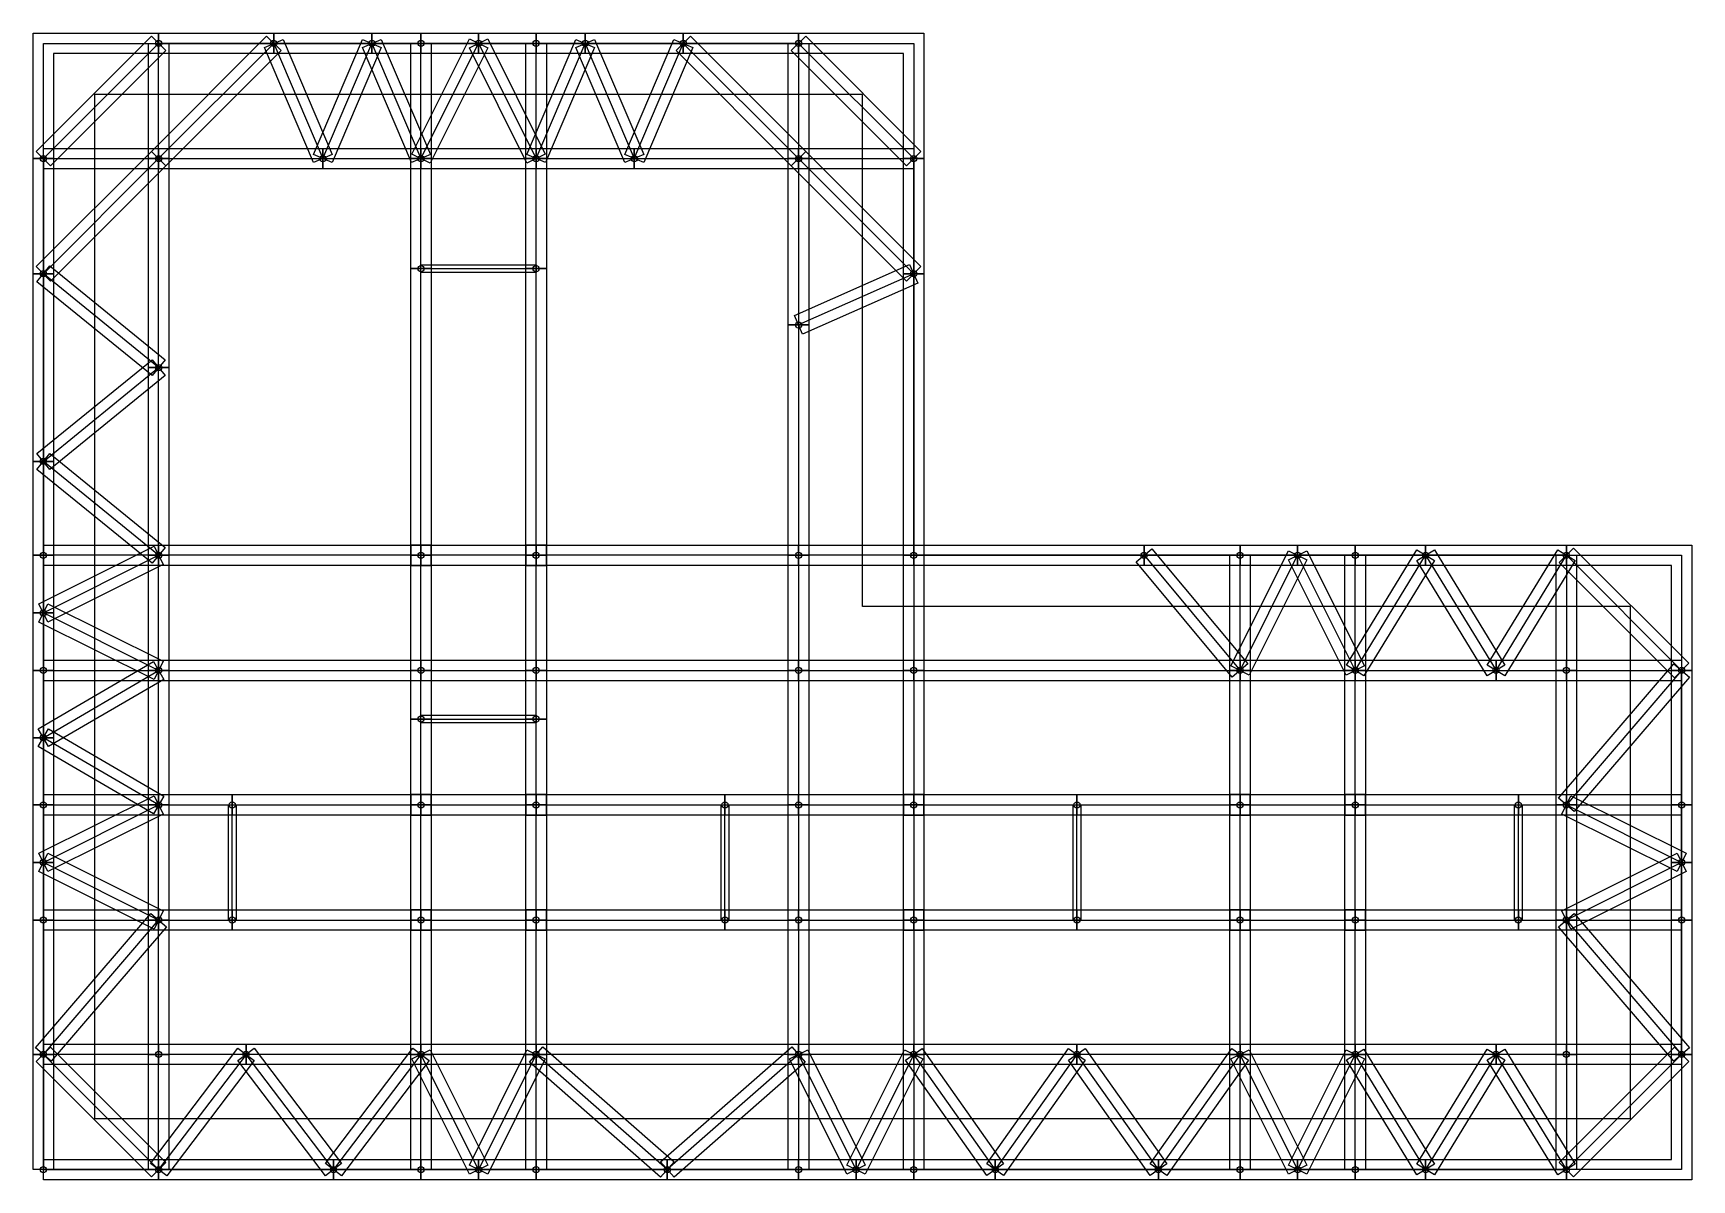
# Model space of a CAD drawing. Header units: metres. Extents: x -2.4 to 62.4, y -2.4 to 42.4.
import ezdxf

# ---------------------------------------------------------------- set-up
doc = ezdxf.new("R2010")
doc.units = ezdxf.units.M
for name, color, linetype in [('DEBUG_NODE', 1, 'Continuous'), ('PILLAR', 7, 'Continuous'), ('STRUT', 4, 'Continuous'), ('STRUT_OUTLINE', 9, 'Continuous'), ('TIE', 8, 'Continuous'), ('TRUSS_CHORD', 3, 'Continuous'), ('TRUSS_WEB', 30, 'Continuous'), ('WALING', 6, 'Continuous'), ('WALING_OUTLINE', 213, 'Continuous'), ('WALL_REF', 1, 'Continuous')]:
    doc.layers.add(name, color=color, linetype=linetype)

msp = doc.modelspace()

# ---------------------------------------------------------------- linework, layer by layer
at = {"layer": 'DEBUG_NODE'}
for centre in [(2.5, 42), (7, 42), (10.833, 42), (12.75, 42), (15, 42), (17.25, 42), (19.167, 42), (23, 42), (27.5, 42), (-2, 37.5), (2.5, 37.5), (8.917, 37.5), (12.75, 37.5), (17.25, 37.5), (21.083, 37.5), (27.5, 37.5), (32, 37.5), (-2, 33), (12.75, 33.2), (17.25, 33.2), (32, 33), (27.5, 31), (2.5, 29.333), (-2, 25.667), (-2, 22), (2.5, 22), (12.75, 22), (17.25, 22), (27.5, 22), (32, 22), (41, 22), (44.75, 22), (47, 22), (49.25, 22), (52, 22), (57.5, 22), (-2, 19.75), (-2, 17.5), (2.5, 17.5), (12.75, 17.5), (17.25, 17.5), (27.5, 17.5), (32, 17.5), (44.75, 17.5), (49.25, 17.5), (54.75, 17.5), (57.5, 17.5), (62, 17.5), (12.75, 15.6), (17.25, 15.6), (-2, 14.875), (-2, 12.25), (2.5, 12.25), (5.375, 12.25), (12.75, 12.25), (17.25, 12.25), (24.625, 12.25), (27.5, 12.25), (32, 12.25), (38.375, 12.25), (44.75, 12.25), (49.25, 12.25), (55.625, 12.25), (57.5, 12.25), (62, 12.25), (-2, 10), (62, 10), (-2, 7.75), (2.5, 7.75), (5.375, 7.75), (12.75, 7.75), (17.25, 7.75), (24.625, 7.75), (27.5, 7.75), (32, 7.75), (38.375, 7.75), (44.75, 7.75), (49.25, 7.75), (55.625, 7.75), (57.5, 7.75), (62, 7.75), (-2, 2.5), (2.5, 2.5), (5.917, 2.5), (12.75, 2.5), (17.25, 2.5), (27.5, 2.5), (32, 2.5), (38.375, 2.5), (44.75, 2.5), (49.25, 2.5), (54.75, 2.5), (57.5, 2.5), (62, 2.5), (-2, -2), (2.5, -2), (9.333, -2), (12.75, -2), (15, -2), (17.25, -2), (22.375, -2), (27.5, -2), (29.75, -2), (32, -2), (35.188, -2), (41.562, -2), (44.75, -2), (47, -2), (49.25, -2), (52, -2), (57.5, -2)]:
    msp.add_circle(centre, 0.12, dxfattribs=at)
at = {"layer": 'PILLAR'}
for points in [[(12.35, 21.6), (13.15, 21.6), (13.15, 22.4), (12.35, 22.4)], [(16.85, 21.6), (17.65, 21.6), (17.65, 22.4), (16.85, 22.4)], [(12.35, 11.85), (13.15, 11.85), (13.15, 12.65), (12.35, 12.65)], [(16.85, 11.85), (17.65, 11.85), (17.65, 12.65), (16.85, 12.65)], [(31.6, 11.85), (32.4, 11.85), (32.4, 12.65), (31.6, 12.65)], [(44.35, 11.85), (45.15, 11.85), (45.15, 12.65), (44.35, 12.65)], [(48.85, 11.85), (49.65, 11.85), (49.65, 12.65), (48.85, 12.65)], [(12.35, 7.35), (13.15, 7.35), (13.15, 8.15), (12.35, 8.15)], [(16.85, 7.35), (17.65, 7.35), (17.65, 8.15), (16.85, 8.15)], [(31.6, 7.35), (32.4, 7.35), (32.4, 8.15), (31.6, 8.15)], [(44.35, 7.35), (45.15, 7.35), (45.15, 8.15), (44.35, 8.15)], [(48.85, 7.35), (49.65, 7.35), (49.65, 8.15), (48.85, 8.15)]]:
    msp.add_lwpolyline(points, close=True, dxfattribs=at)
at = {"layer": 'STRUT'}
for points in [[(12.75, 37.5), (12.75, 42)], [(17.25, 37.5), (17.25, 42)], [(12.75, 33.2), (12.75, 37.5)], [(17.25, 33.2), (17.25, 37.5)], [(12.75, 22), (12.75, 33.2)], [(17.25, 22), (17.25, 33.2)], [(2.5, 22), (-2, 22)], [(12.75, 22), (2.5, 22)], [(17.25, 22), (12.75, 22)], [(12.75, 17.5), (12.75, 22)], [(27.5, 22), (17.25, 22)], [(17.25, 17.5), (17.25, 22)], [(32, 22), (27.5, 22)], [(32, 22), (32, 17.5)], [(44.75, 17.5), (44.75, 22)], [(49.25, 17.5), (49.25, 22)], [(12.75, 15.6), (12.75, 17.5)], [(17.25, 15.6), (17.25, 17.5)], [(32, 17.5), (32, 12.25)], [(44.75, 12.25), (44.75, 17.5)], [(49.25, 12.25), (49.25, 17.5)], [(12.75, 12.25), (12.75, 15.6)], [(17.25, 12.25), (17.25, 15.6)], [(-2, 12.25), (2.5, 12.25)], [(2.5, 12.25), (5.375, 12.25)], [(5.375, 12.25), (12.75, 12.25)], [(12.75, 7.75), (12.75, 12.25)], [(12.75, 12.25), (17.25, 12.25)], [(17.25, 7.75), (17.25, 12.25)], [(17.25, 12.25), (24.625, 12.25)], [(24.625, 12.25), (27.5, 12.25)], [(27.5, 12.25), (32, 12.25)], [(32, 12.25), (32, 7.75)], [(32, 12.25), (38.375, 12.25)], [(38.375, 12.25), (44.75, 12.25)], [(44.75, 7.75), (44.75, 12.25)], [(44.75, 12.25), (49.25, 12.25)], [(49.25, 7.75), (49.25, 12.25)], [(49.25, 12.25), (55.625, 12.25)], [(55.625, 12.25), (57.5, 12.25)], [(57.5, 12.25), (62, 12.25)], [(-2, 7.75), (2.5, 7.75)], [(2.5, 7.75), (5.375, 7.75)], [(5.375, 7.75), (12.75, 7.75)], [(12.75, 2.5), (12.75, 7.75)], [(12.75, 7.75), (17.25, 7.75)], [(17.25, 2.5), (17.25, 7.75)], [(17.25, 7.75), (24.625, 7.75)], [(24.625, 7.75), (27.5, 7.75)], [(27.5, 7.75), (32, 7.75)], [(32, 7.75), (32, 2.5)], [(32, 7.75), (38.375, 7.75)], [(38.375, 7.75), (44.75, 7.75)], [(44.75, 2.5), (44.75, 7.75)], [(44.75, 7.75), (49.25, 7.75)], [(49.25, 2.5), (49.25, 7.75)], [(49.25, 7.75), (55.625, 7.75)], [(55.625, 7.75), (57.5, 7.75)], [(57.5, 7.75), (62, 7.75)], [(12.75, -2), (12.75, 2.5)], [(17.25, -2), (17.25, 2.5)], [(32, 2.5), (32, -2)], [(44.75, -2), (44.75, 2.5)], [(49.25, -2), (49.25, 2.5)]]:
    msp.add_lwpolyline(points, dxfattribs=at)
at = {"layer": 'STRUT_OUTLINE'}
for points in [[(2.217, 42.283), (2.783, 41.717), (-1.717, 37.217), (-2.283, 37.783), (2.217, 42.283)], [(6.717, 42.283), (7.283, 41.717), (2.783, 37.217), (2.217, 37.783), (6.717, 42.283)], [(9.285, 37.657), (8.549, 37.343), (6.632, 41.843), (7.368, 42.157), (9.285, 37.657)], [(10.465, 42.157), (11.201, 41.843), (9.285, 37.343), (8.549, 37.657), (10.465, 42.157)], [(13.118, 37.657), (12.382, 37.343), (10.465, 41.843), (11.201, 42.157), (13.118, 37.657)], [(14.642, 42.179), (15.358, 41.821), (13.108, 37.321), (12.392, 37.679), (14.642, 42.179)], [(17.608, 37.679), (16.892, 37.321), (14.642, 41.821), (15.358, 42.179), (17.608, 37.679)], [(18.799, 42.157), (19.535, 41.843), (17.618, 37.343), (16.882, 37.657), (18.799, 42.157)], [(21.451, 37.657), (20.715, 37.343), (18.799, 41.843), (19.535, 42.157), (21.451, 37.657)], [(22.632, 42.157), (23.368, 41.843), (21.451, 37.343), (20.715, 37.657), (22.632, 42.157)], [(27.783, 37.783), (27.217, 37.217), (22.717, 41.717), (23.283, 42.283), (27.783, 37.783)], [(32.283, 37.783), (31.717, 37.217), (27.217, 41.717), (27.783, 42.283), (32.283, 37.783)], [(12.35, 42), (13.15, 42), (13.15, 37.5), (12.35, 37.5), (12.35, 42)], [(16.85, 42), (17.65, 42), (17.65, 37.5), (16.85, 37.5), (16.85, 42)], [(2.217, 37.783), (2.783, 37.217), (-1.717, 32.717), (-2.283, 33.283), (2.217, 37.783)], [(32.283, 33.283), (31.717, 32.717), (27.217, 37.217), (27.783, 37.783), (32.283, 33.283)], [(12.35, 37.5), (13.15, 37.5), (13.15, 33.2), (12.35, 33.2), (12.35, 37.5)], [(16.85, 37.5), (17.65, 37.5), (17.65, 33.2), (16.85, 33.2), (16.85, 37.5)], [(-2.253, 32.69), (-1.747, 33.31), (2.753, 29.643), (2.247, 29.023), (-2.253, 32.69)], [(12.35, 33.2), (13.15, 33.2), (13.15, 22), (12.35, 22), (12.35, 33.2)], [(17.25, 33.35), (17.25, 33.05), (12.75, 33.05), (12.75, 33.35), (17.25, 33.35)], [(16.85, 33.2), (17.65, 33.2), (17.65, 22), (16.85, 22), (16.85, 33.2)], [(27.662, 30.634), (27.338, 31.366), (31.838, 33.366), (32.162, 32.634), (27.662, 30.634)], [(2.247, 29.643), (2.753, 29.023), (-1.747, 25.357), (-2.253, 25.977), (2.247, 29.643)], [(-2.253, 25.357), (-1.747, 25.977), (2.753, 22.31), (2.247, 21.69), (-2.253, 25.357)], [(2.321, 22.358), (2.679, 21.642), (-1.821, 19.392), (-2.179, 20.108), (2.321, 22.358)], [(-2, 21.6), (-2, 22.4), (2.5, 22.4), (2.5, 21.6), (-2, 21.6)], [(2.5, 21.6), (2.5, 22.4), (12.75, 22.4), (12.75, 21.6), (2.5, 21.6)], [(12.75, 21.6), (12.75, 22.4), (17.25, 22.4), (17.25, 21.6), (12.75, 21.6)], [(17.25, 21.6), (17.25, 22.4), (27.5, 22.4), (27.5, 21.6), (17.25, 21.6)], [(27.5, 21.6), (27.5, 22.4), (32, 22.4), (32, 21.6), (27.5, 21.6)], [(45.057, 17.756), (44.443, 17.244), (40.693, 21.744), (41.307, 22.256), (45.057, 17.756)], [(46.642, 22.179), (47.358, 21.821), (45.108, 17.321), (44.392, 17.679), (46.642, 22.179)], [(49.608, 17.679), (48.892, 17.321), (46.642, 21.821), (47.358, 22.179), (49.608, 17.679)], [(51.659, 22.209), (52.341, 21.791), (49.591, 17.291), (48.909, 17.709), (51.659, 22.209)], [(55.091, 17.709), (54.409, 17.291), (51.659, 21.791), (52.341, 22.209), (55.091, 17.709)], [(57.159, 22.209), (57.841, 21.791), (55.091, 17.291), (54.409, 17.709), (57.159, 22.209)], [(62.283, 17.783), (61.717, 17.217), (57.217, 21.717), (57.783, 22.283), (62.283, 17.783)], [(12.35, 22), (13.15, 22), (13.15, 17.5), (12.35, 17.5), (12.35, 22)], [(16.85, 22), (17.65, 22), (17.65, 17.5), (16.85, 17.5), (16.85, 22)], [(32.4, 17.5), (31.6, 17.5), (31.6, 22), (32.4, 22), (32.4, 17.5)], [(44.35, 22), (45.15, 22), (45.15, 17.5), (44.35, 17.5), (44.35, 22)], [(48.85, 22), (49.65, 22), (49.65, 17.5), (48.85, 17.5), (48.85, 22)], [(-2.179, 19.392), (-1.821, 20.108), (2.679, 17.858), (2.321, 17.142), (-2.179, 19.392)], [(2.298, 17.846), (2.702, 17.154), (-1.798, 14.529), (-2.202, 15.221), (2.298, 17.846)], [(12.35, 17.5), (13.15, 17.5), (13.15, 15.6), (12.35, 15.6), (12.35, 17.5)], [(16.85, 17.5), (17.65, 17.5), (17.65, 15.6), (16.85, 15.6), (16.85, 17.5)], [(32.4, 12.25), (31.6, 12.25), (31.6, 17.5), (32.4, 17.5), (32.4, 12.25)], [(44.35, 17.5), (45.15, 17.5), (45.15, 12.25), (44.35, 12.25), (44.35, 17.5)], [(48.85, 17.5), (49.65, 17.5), (49.65, 12.25), (48.85, 12.25), (48.85, 17.5)], [(57.804, 11.99), (57.196, 12.51), (61.696, 17.76), (62.304, 17.24), (57.804, 11.99)], [(12.35, 15.6), (13.15, 15.6), (13.15, 12.25), (12.35, 12.25), (12.35, 15.6)], [(17.25, 15.75), (17.25, 15.45), (12.75, 15.45), (12.75, 15.75), (17.25, 15.75)], [(16.85, 15.6), (17.65, 15.6), (17.65, 12.25), (16.85, 12.25), (16.85, 15.6)], [(-2.202, 14.529), (-1.798, 15.221), (2.702, 12.596), (2.298, 11.904), (-2.202, 14.529)], [(2.321, 12.608), (2.679, 11.892), (-1.821, 9.642), (-2.179, 10.358), (2.321, 12.608)], [(2.5, 12.65), (2.5, 11.85), (-2, 11.85), (-2, 12.65), (2.5, 12.65)], [(5.375, 12.65), (5.375, 11.85), (2.5, 11.85), (2.5, 12.65), (5.375, 12.65)], [(12.75, 12.65), (12.75, 11.85), (5.375, 11.85), (5.375, 12.65), (12.75, 12.65)], [(17.25, 12.65), (17.25, 11.85), (12.75, 11.85), (12.75, 12.65), (17.25, 12.65)], [(24.625, 12.65), (24.625, 11.85), (17.25, 11.85), (17.25, 12.65), (24.625, 12.65)], [(27.5, 12.65), (27.5, 11.85), (24.625, 11.85), (24.625, 12.65), (27.5, 12.65)], [(32, 12.65), (32, 11.85), (27.5, 11.85), (27.5, 12.65), (32, 12.65)], [(38.375, 12.65), (38.375, 11.85), (32, 11.85), (32, 12.65), (38.375, 12.65)], [(44.75, 12.65), (44.75, 11.85), (38.375, 11.85), (38.375, 12.65), (44.75, 12.65)], [(49.25, 12.65), (49.25, 11.85), (44.75, 11.85), (44.75, 12.65), (49.25, 12.65)], [(55.625, 12.65), (55.625, 11.85), (49.25, 11.85), (49.25, 12.65), (55.625, 12.65)], [(57.5, 12.65), (57.5, 11.85), (55.625, 11.85), (55.625, 12.65), (57.5, 12.65)], [(62.179, 10.358), (61.821, 9.642), (57.321, 11.892), (57.679, 12.608), (62.179, 10.358)], [(62, 12.65), (62, 11.85), (57.5, 11.85), (57.5, 12.65), (62, 12.65)], [(5.225, 12.25), (5.525, 12.25), (5.525, 7.75), (5.225, 7.75), (5.225, 12.25)], [(12.35, 12.25), (13.15, 12.25), (13.15, 7.75), (12.35, 7.75), (12.35, 12.25)], [(16.85, 12.25), (17.65, 12.25), (17.65, 7.75), (16.85, 7.75), (16.85, 12.25)], [(24.475, 12.25), (24.775, 12.25), (24.775, 7.75), (24.475, 7.75), (24.475, 12.25)], [(32.4, 7.75), (31.6, 7.75), (31.6, 12.25), (32.4, 12.25), (32.4, 7.75)], [(38.225, 12.25), (38.525, 12.25), (38.525, 7.75), (38.225, 7.75), (38.225, 12.25)], [(44.35, 12.25), (45.15, 12.25), (45.15, 7.75), (44.35, 7.75), (44.35, 12.25)], [(48.85, 12.25), (49.65, 12.25), (49.65, 7.75), (48.85, 7.75), (48.85, 12.25)], [(55.475, 12.25), (55.775, 12.25), (55.775, 7.75), (55.475, 7.75), (55.475, 12.25)], [(-2.179, 9.642), (-1.821, 10.358), (2.679, 8.108), (2.321, 7.392), (-2.179, 9.642)], [(57.679, 7.392), (57.321, 8.108), (61.821, 10.358), (62.179, 9.642), (57.679, 7.392)], [(2.196, 8.01), (2.804, 7.49), (-1.696, 2.24), (-2.304, 2.76), (2.196, 8.01)], [(2.5, 8.15), (2.5, 7.35), (-2, 7.35), (-2, 8.15), (2.5, 8.15)], [(5.375, 8.15), (5.375, 7.35), (2.5, 7.35), (2.5, 8.15), (5.375, 8.15)], [(12.75, 8.15), (12.75, 7.35), (5.375, 7.35), (5.375, 8.15), (12.75, 8.15)], [(17.25, 8.15), (17.25, 7.35), (12.75, 7.35), (12.75, 8.15), (17.25, 8.15)], [(24.625, 8.15), (24.625, 7.35), (17.25, 7.35), (17.25, 8.15), (24.625, 8.15)], [(27.5, 8.15), (27.5, 7.35), (24.625, 7.35), (24.625, 8.15), (27.5, 8.15)], [(32, 8.15), (32, 7.35), (27.5, 7.35), (27.5, 8.15), (32, 8.15)], [(38.375, 8.15), (38.375, 7.35), (32, 7.35), (32, 8.15), (38.375, 8.15)], [(44.75, 8.15), (44.75, 7.35), (38.375, 7.35), (38.375, 8.15), (44.75, 8.15)], [(49.25, 8.15), (49.25, 7.35), (44.75, 7.35), (44.75, 8.15), (49.25, 8.15)], [(55.625, 8.15), (55.625, 7.35), (49.25, 7.35), (49.25, 8.15), (55.625, 8.15)], [(57.5, 8.15), (57.5, 7.35), (55.625, 7.35), (55.625, 8.15), (57.5, 8.15)], [(62.304, 2.76), (61.696, 2.24), (57.196, 7.49), (57.804, 8.01), (62.304, 2.76)], [(62, 8.15), (62, 7.35), (57.5, 7.35), (57.5, 8.15), (62, 8.15)], [(12.35, 7.75), (13.15, 7.75), (13.15, 2.5), (12.35, 2.5), (12.35, 7.75)], [(16.85, 7.75), (17.65, 7.75), (17.65, 2.5), (16.85, 2.5), (16.85, 7.75)], [(32.4, 2.5), (31.6, 2.5), (31.6, 7.75), (32.4, 7.75), (32.4, 2.5)], [(44.35, 7.75), (45.15, 7.75), (45.15, 2.5), (44.35, 2.5), (44.35, 7.75)], [(48.85, 7.75), (49.65, 7.75), (49.65, 2.5), (48.85, 2.5), (48.85, 7.75)], [(-2.283, 2.217), (-1.717, 2.783), (2.783, -1.717), (2.217, -2.283), (-2.283, 2.217)], [(2.819, -2.242), (2.181, -1.758), (5.598, 2.742), (6.235, 2.258), (2.819, -2.242)], [(5.598, 2.258), (6.235, 2.742), (9.652, -1.758), (9.015, -2.242), (5.598, 2.258)], [(9.652, -2.242), (9.015, -1.758), (12.431, 2.742), (13.069, 2.258), (9.652, -2.242)], [(12.392, 2.321), (13.108, 2.679), (15.358, -1.821), (14.642, -2.179), (12.392, 2.321)], [(15.358, -2.179), (14.642, -1.821), (16.892, 2.679), (17.608, 2.321), (15.358, -2.179)], [(16.986, 2.199), (17.514, 2.801), (22.639, -1.699), (22.111, -2.301), (16.986, 2.199)], [(22.639, -2.301), (22.111, -1.699), (27.236, 2.801), (27.764, 2.199), (22.639, -2.301)], [(27.142, 2.321), (27.858, 2.679), (30.108, -1.821), (29.392, -2.179), (27.142, 2.321)], [(30.108, -2.179), (29.392, -1.821), (31.642, 2.679), (32.358, 2.321), (30.108, -2.179)], [(31.674, 2.269), (32.326, 2.731), (35.514, -1.769), (34.861, -2.231), (31.674, 2.269)], [(35.514, -2.231), (34.861, -1.769), (38.049, 2.731), (38.701, 2.269), (35.514, -2.231)], [(38.049, 2.269), (38.701, 2.731), (41.889, -1.769), (41.236, -2.231), (38.049, 2.269)], [(41.889, -2.231), (41.236, -1.769), (44.424, 2.731), (45.076, 2.269), (41.889, -2.231)], [(44.392, 2.321), (45.108, 2.679), (47.358, -1.821), (46.642, -2.179), (44.392, 2.321)], [(47.358, -2.179), (46.642, -1.821), (48.892, 2.679), (49.608, 2.321), (47.358, -2.179)], [(48.909, 2.291), (49.591, 2.709), (52.341, -1.791), (51.659, -2.209), (48.909, 2.291)], [(52.341, -2.209), (51.659, -1.791), (54.409, 2.709), (55.091, 2.291), (52.341, -2.209)], [(54.409, 2.291), (55.091, 2.709), (57.841, -1.791), (57.159, -2.209), (54.409, 2.291)], [(57.783, -2.283), (57.217, -1.717), (61.717, 2.783), (62.283, 2.217), (57.783, -2.283)], [(12.35, 2.5), (13.15, 2.5), (13.15, -2), (12.35, -2), (12.35, 2.5)], [(16.85, 2.5), (17.65, 2.5), (17.65, -2), (16.85, -2), (16.85, 2.5)], [(32.4, -2), (31.6, -2), (31.6, 2.5), (32.4, 2.5), (32.4, -2)], [(44.35, 2.5), (45.15, 2.5), (45.15, -2), (44.35, -2), (44.35, 2.5)], [(48.85, 2.5), (49.65, 2.5), (49.65, -2), (48.85, -2), (48.85, 2.5)]]:
    msp.add_lwpolyline(points, close=True, dxfattribs=at)
at = {"layer": 'TIE'}
for points in [[(12.75, 33.2), (17.25, 33.2)], [(12.75, 15.6), (17.25, 15.6)], [(5.375, 7.75), (5.375, 12.25)], [(24.625, 7.75), (24.625, 12.25)], [(38.375, 7.75), (38.375, 12.25)], [(55.625, 7.75), (55.625, 12.25)]]:
    msp.add_lwpolyline(points, dxfattribs=at)
at = {"layer": 'TRUSS_CHORD'}
for points in [[(2.1, 42), (2.9, 42), (2.9, 37.5), (2.1, 37.5), (2.1, 42)], [(27.9, 37.5), (27.1, 37.5), (27.1, 42), (27.9, 42), (27.9, 37.5)], [(2.5, 37.9), (2.5, 37.1), (-2, 37.1), (-2, 37.9), (2.5, 37.9)], [(8.917, 37.9), (8.917, 37.1), (2.5, 37.1), (2.5, 37.9), (8.917, 37.9)], [(12.75, 37.9), (12.75, 37.1), (8.917, 37.1), (8.917, 37.9), (12.75, 37.9)], [(17.25, 37.9), (17.25, 37.1), (12.75, 37.1), (12.75, 37.9), (17.25, 37.9)], [(21.083, 37.9), (21.083, 37.1), (17.25, 37.1), (17.25, 37.9), (21.083, 37.9)], [(27.5, 37.9), (27.5, 37.1), (21.083, 37.1), (21.083, 37.9), (27.5, 37.9)], [(32, 37.9), (32, 37.1), (27.5, 37.1), (27.5, 37.9), (32, 37.9)], [(2.1, 37.5), (2.9, 37.5), (2.9, 29.333), (2.1, 29.333), (2.1, 37.5)], [(27.9, 31), (27.1, 31), (27.1, 37.5), (27.9, 37.5), (27.9, 31)], [(27.9, 22), (27.1, 22), (27.1, 31), (27.9, 31), (27.9, 22)], [(2.1, 29.333), (2.9, 29.333), (2.9, 22), (2.1, 22), (2.1, 29.333)], [(2.1, 22), (2.9, 22), (2.9, 17.5), (2.1, 17.5), (2.1, 22)], [(27.9, 17.5), (27.1, 17.5), (27.1, 22), (27.9, 22), (27.9, 17.5)], [(57.9, 17.5), (57.1, 17.5), (57.1, 22), (57.9, 22), (57.9, 17.5)], [(2.5, 17.9), (2.5, 17.1), (-2, 17.1), (-2, 17.9), (2.5, 17.9)], [(2.1, 17.5), (2.9, 17.5), (2.9, 12.25), (2.1, 12.25), (2.1, 17.5)], [(12.75, 17.9), (12.75, 17.1), (2.5, 17.1), (2.5, 17.9), (12.75, 17.9)], [(17.25, 17.9), (17.25, 17.1), (12.75, 17.1), (12.75, 17.9), (17.25, 17.9)], [(27.5, 17.9), (27.5, 17.1), (17.25, 17.1), (17.25, 17.9), (27.5, 17.9)], [(27.9, 12.25), (27.1, 12.25), (27.1, 17.5), (27.9, 17.5), (27.9, 12.25)], [(32, 17.9), (32, 17.1), (27.5, 17.1), (27.5, 17.9), (32, 17.9)], [(44.75, 17.9), (44.75, 17.1), (32, 17.1), (32, 17.9), (44.75, 17.9)], [(49.25, 17.9), (49.25, 17.1), (44.75, 17.1), (44.75, 17.9), (49.25, 17.9)], [(54.75, 17.9), (54.75, 17.1), (49.25, 17.1), (49.25, 17.9), (54.75, 17.9)], [(57.5, 17.9), (57.5, 17.1), (54.75, 17.1), (54.75, 17.9), (57.5, 17.9)], [(57.9, 12.25), (57.1, 12.25), (57.1, 17.5), (57.9, 17.5), (57.9, 12.25)], [(62, 17.9), (62, 17.1), (57.5, 17.1), (57.5, 17.9), (62, 17.9)], [(2.1, 12.25), (2.9, 12.25), (2.9, 7.75), (2.1, 7.75), (2.1, 12.25)], [(27.9, 7.75), (27.1, 7.75), (27.1, 12.25), (27.9, 12.25), (27.9, 7.75)], [(57.9, 7.75), (57.1, 7.75), (57.1, 12.25), (57.9, 12.25), (57.9, 7.75)], [(2.1, 7.75), (2.9, 7.75), (2.9, 2.5), (2.1, 2.5), (2.1, 7.75)], [(27.9, 2.5), (27.1, 2.5), (27.1, 7.75), (27.9, 7.75), (27.9, 2.5)], [(57.9, 2.5), (57.1, 2.5), (57.1, 7.75), (57.9, 7.75), (57.9, 2.5)], [(-2, 2.1), (-2, 2.9), (2.5, 2.9), (2.5, 2.1), (-2, 2.1)], [(2.5, 2.1), (2.5, 2.9), (5.917, 2.9), (5.917, 2.1), (2.5, 2.1)], [(5.917, 2.1), (5.917, 2.9), (12.75, 2.9), (12.75, 2.1), (5.917, 2.1)], [(12.75, 2.1), (12.75, 2.9), (17.25, 2.9), (17.25, 2.1), (12.75, 2.1)], [(17.25, 2.1), (17.25, 2.9), (27.5, 2.9), (27.5, 2.1), (17.25, 2.1)], [(27.5, 2.1), (27.5, 2.9), (32, 2.9), (32, 2.1), (27.5, 2.1)], [(32, 2.1), (32, 2.9), (38.375, 2.9), (38.375, 2.1), (32, 2.1)], [(38.375, 2.1), (38.375, 2.9), (44.75, 2.9), (44.75, 2.1), (38.375, 2.1)], [(44.75, 2.1), (44.75, 2.9), (49.25, 2.9), (49.25, 2.1), (44.75, 2.1)], [(49.25, 2.1), (49.25, 2.9), (54.75, 2.9), (54.75, 2.1), (49.25, 2.1)], [(54.75, 2.1), (54.75, 2.9), (57.5, 2.9), (57.5, 2.1), (54.75, 2.1)], [(57.5, 2.1), (57.5, 2.9), (62, 2.9), (62, 2.1), (57.5, 2.1)], [(2.1, 2.5), (2.9, 2.5), (2.9, -2), (2.1, -2), (2.1, 2.5)], [(27.9, -2), (27.1, -2), (27.1, 2.5), (27.9, 2.5), (27.9, -2)], [(57.9, -2), (57.1, -2), (57.1, 2.5), (57.9, 2.5), (57.9, -2)]]:
    msp.add_lwpolyline(points, close=True, dxfattribs=at)
for points in [[(2.5, 37.5), (2.5, 42)], [(-2, 37.5), (2.5, 37.5)], [(2.5, 29.333), (2.5, 37.5)], [(2.5, 37.5), (8.917, 37.5)], [(8.917, 37.5), (12.75, 37.5)], [(12.75, 37.5), (17.25, 37.5)], [(17.25, 37.5), (21.083, 37.5)], [(21.083, 37.5), (27.5, 37.5)], [(27.5, 37.5), (32, 37.5)], [(2.5, 22), (2.5, 29.333)], [(2.5, 17.5), (2.5, 22)], [(57.5, 22), (57.5, 17.5)], [(2.5, 12.25), (2.5, 17.5)], [(57.5, 17.5), (57.5, 12.25)], [(2.5, 7.75), (2.5, 12.25)], [(57.5, 12.25), (57.5, 7.75)], [(2.5, 2.5), (2.5, 7.75)], [(57.5, 7.75), (57.5, 2.5)], [(2.5, 2.5), (-2, 2.5)], [(2.5, -2), (2.5, 2.5)], [(5.917, 2.5), (2.5, 2.5)], [(12.75, 2.5), (5.917, 2.5)], [(17.25, 2.5), (12.75, 2.5)], [(27.5, 2.5), (17.25, 2.5)], [(32, 2.5), (27.5, 2.5)], [(38.375, 2.5), (32, 2.5)], [(44.75, 2.5), (38.375, 2.5)], [(49.25, 2.5), (44.75, 2.5)], [(54.75, 2.5), (49.25, 2.5)], [(57.5, 2.5), (54.75, 2.5)], [(57.5, 2.5), (57.5, -2)], [(62, 2.5), (57.5, 2.5)]]:
    msp.add_lwpolyline(points, dxfattribs=at)
at = {"layer": 'TRUSS_CHORD', "color": 4}
for points in [[(27.5, 42), (27.5, 37.5)], [(27.5, 37.5), (27.5, 31)], [(27.5, 31), (27.5, 22)], [(27.5, 22), (27.5, 17.5)], [(-2, 17.5), (2.5, 17.5)], [(2.5, 17.5), (12.75, 17.5)], [(12.75, 17.5), (17.25, 17.5)], [(17.25, 17.5), (27.5, 17.5)], [(27.5, 17.5), (27.5, 12.25)], [(27.5, 17.5), (32, 17.5)], [(32, 17.5), (44.75, 17.5)], [(44.75, 17.5), (49.25, 17.5)], [(49.25, 17.5), (54.75, 17.5)], [(54.75, 17.5), (57.5, 17.5)], [(57.5, 17.5), (62, 17.5)], [(27.5, 12.25), (27.5, 7.75)], [(27.5, 7.75), (27.5, 2.5)], [(27.5, 2.5), (27.5, -2)]]:
    msp.add_lwpolyline(points, dxfattribs=at)
at = {"layer": 'TRUSS_WEB'}
for points in [[(-2, 37.5), (2.5, 42)], [(2.5, 37.5), (7, 42)], [(7, 42), (8.917, 37.5)], [(8.917, 37.5), (10.833, 42)], [(10.833, 42), (12.75, 37.5)], [(12.75, 37.5), (15, 42)], [(15, 42), (17.25, 37.5)], [(17.25, 37.5), (19.167, 42)], [(19.167, 42), (21.083, 37.5)], [(21.083, 37.5), (23, 42)], [(23, 42), (27.5, 37.5)], [(27.5, 42), (32, 37.5)], [(-2, 33), (2.5, 37.5)], [(27.5, 37.5), (32, 33)], [(2.5, 29.333), (-2, 33)], [(32, 33), (27.5, 31)], [(-2, 25.667), (2.5, 29.333)], [(2.5, 22), (-2, 25.667)], [(-2, 19.75), (2.5, 22)], [(41, 22), (44.75, 17.5)], [(44.75, 17.5), (47, 22)], [(47, 22), (49.25, 17.5)], [(49.25, 17.5), (52, 22)], [(52, 22), (54.75, 17.5)], [(54.75, 17.5), (57.5, 22)], [(57.5, 22), (62, 17.5)], [(2.5, 17.5), (-2, 19.75)], [(-2, 14.875), (2.5, 17.5)], [(62, 17.5), (57.5, 12.25)], [(2.5, 12.25), (-2, 14.875)], [(-2, 10), (2.5, 12.25)], [(57.5, 12.25), (62, 10)], [(2.5, 7.75), (-2, 10)], [(62, 10), (57.5, 7.75)], [(-2, 2.5), (2.5, 7.75)], [(57.5, 7.75), (62, 2.5)], [(2.5, -2), (-2, 2.5)], [(5.917, 2.5), (2.5, -2)], [(9.333, -2), (5.917, 2.5)], [(12.75, 2.5), (9.333, -2)], [(15, -2), (12.75, 2.5)], [(17.25, 2.5), (15, -2)], [(22.375, -2), (17.25, 2.5)], [(27.5, 2.5), (22.375, -2)], [(29.75, -2), (27.5, 2.5)], [(32, 2.5), (29.75, -2)], [(35.188, -2), (32, 2.5)], [(38.375, 2.5), (35.188, -2)], [(41.562, -2), (38.375, 2.5)], [(44.75, 2.5), (41.562, -2)], [(47, -2), (44.75, 2.5)], [(49.25, 2.5), (47, -2)], [(52, -2), (49.25, 2.5)], [(54.75, 2.5), (52, -2)], [(57.5, -2), (54.75, 2.5)], [(62, 2.5), (57.5, -2)]]:
    msp.add_lwpolyline(points, dxfattribs=at)
at = {"layer": 'WALING'}
for points in [[(-2, 37.5), (-2, 42), (2.5, 42)], [(2.5, 42), (7, 42)], [(7, 42), (10.833, 42)], [(10.833, 42), (12.75, 42)], [(12.75, 42), (15, 42)], [(15, 42), (17.25, 42)], [(17.25, 42), (19.167, 42)], [(19.167, 42), (23, 42)], [(23, 42), (27.5, 42)], [(27.5, 42), (32, 42), (32, 37.5)], [(-2, 33), (-2, 37.5)], [(32, 37.5), (32, 33)], [(-2, 25.667), (-2, 33)], [(32, 33), (32, 22)], [(-2, 22), (-2, 25.667)], [(-2, 19.75), (-2, 22)], [(32, 22), (41, 22)], [(41, 22), (44.75, 22)], [(44.75, 22), (47, 22)], [(47, 22), (49.25, 22)], [(49.25, 22), (52, 22)], [(52, 22), (57.5, 22)], [(57.5, 22), (62, 22), (62, 17.5)], [(-2, 17.5), (-2, 19.75)], [(-2, 14.875), (-2, 17.5)], [(62, 17.5), (62, 12.25)], [(-2, 12.25), (-2, 14.875)], [(-2, 10), (-2, 12.25)], [(62, 12.25), (62, 10)], [(-2, 7.75), (-2, 10)], [(62, 10), (62, 7.75)], [(-2, 2.5), (-2, 7.75)], [(62, 7.75), (62, 2.5)], [(-2, -2), (-2, 2.5)], [(62, 2.5), (62, -2), (57.5, -2)], [(2.5, -2), (-2, -2)], [(9.333, -2), (2.5, -2)], [(12.75, -2), (9.333, -2)], [(15, -2), (12.75, -2)], [(17.25, -2), (15, -2)], [(22.375, -2), (17.25, -2)], [(27.5, -2), (22.375, -2)], [(29.75, -2), (27.5, -2)], [(32, -2), (29.75, -2)], [(35.188, -2), (32, -2)], [(41.562, -2), (35.188, -2)], [(44.75, -2), (41.562, -2)], [(47, -2), (44.75, -2)], [(49.25, -2), (47, -2)], [(52, -2), (49.25, -2)], [(57.5, -2), (52, -2)]]:
    msp.add_lwpolyline(points, close=True, dxfattribs=at)
at = {"layer": 'WALING_OUTLINE'}
for points in [[(-2.4, 42.4), (2.5, 42.4), (2.5, 41.6), (-1.6, 41.6), (-1.6, 37.5), (-2.4, 37.5), (-2.4, 42.4)], [(7, 42.4), (7, 41.6), (2.5, 41.6), (2.5, 42.4), (7, 42.4)], [(10.833, 42.4), (10.833, 41.6), (7, 41.6), (7, 42.4), (10.833, 42.4)], [(12.75, 42.4), (12.75, 41.6), (10.833, 41.6), (10.833, 42.4), (12.75, 42.4)], [(15, 42.4), (15, 41.6), (12.75, 41.6), (12.75, 42.4), (15, 42.4)], [(17.25, 42.4), (17.25, 41.6), (15, 41.6), (15, 42.4), (17.25, 42.4)], [(19.167, 42.4), (19.167, 41.6), (17.25, 41.6), (17.25, 42.4), (19.167, 42.4)], [(23, 42.4), (23, 41.6), (19.167, 41.6), (19.167, 42.4), (23, 42.4)], [(27.5, 42.4), (27.5, 41.6), (23, 41.6), (23, 42.4), (27.5, 42.4)], [(32.4, 42.4), (32.4, 37.5), (31.6, 37.5), (31.6, 41.6), (27.5, 41.6), (27.5, 42.4), (32.4, 42.4)], [(-2.4, 37.5), (-1.6, 37.5), (-1.6, 33), (-2.4, 33), (-2.4, 37.5)], [(32.4, 33), (31.6, 33), (31.6, 37.5), (32.4, 37.5), (32.4, 33)], [(-2.4, 33), (-1.6, 33), (-1.6, 25.667), (-2.4, 25.667), (-2.4, 33)], [(32.4, 22), (31.6, 22), (31.6, 33), (32.4, 33), (32.4, 22)], [(-2.4, 25.667), (-1.6, 25.667), (-1.6, 22), (-2.4, 22), (-2.4, 25.667)], [(41, 22.4), (41, 21.6), (32, 21.6), (32, 22.4), (41, 22.4)], [(44.75, 22.4), (44.75, 21.6), (41, 21.6), (41, 22.4), (44.75, 22.4)], [(47, 22.4), (47, 21.6), (44.75, 21.6), (44.75, 22.4), (47, 22.4)], [(49.25, 22.4), (49.25, 21.6), (47, 21.6), (47, 22.4), (49.25, 22.4)], [(52, 22.4), (52, 21.6), (49.25, 21.6), (49.25, 22.4), (52, 22.4)], [(57.5, 22.4), (57.5, 21.6), (52, 21.6), (52, 22.4), (57.5, 22.4)], [(62.4, 22.4), (62.4, 17.5), (61.6, 17.5), (61.6, 21.6), (57.5, 21.6), (57.5, 22.4), (62.4, 22.4)], [(-2.4, 22), (-1.6, 22), (-1.6, 19.75), (-2.4, 19.75), (-2.4, 22)], [(-2.4, 19.75), (-1.6, 19.75), (-1.6, 17.5), (-2.4, 17.5), (-2.4, 19.75)], [(-2.4, 17.5), (-1.6, 17.5), (-1.6, 14.875), (-2.4, 14.875), (-2.4, 17.5)], [(62.4, 12.25), (61.6, 12.25), (61.6, 17.5), (62.4, 17.5), (62.4, 12.25)], [(-2.4, 14.875), (-1.6, 14.875), (-1.6, 12.25), (-2.4, 12.25), (-2.4, 14.875)], [(-2.4, 12.25), (-1.6, 12.25), (-1.6, 10), (-2.4, 10), (-2.4, 12.25)], [(62.4, 10), (61.6, 10), (61.6, 12.25), (62.4, 12.25), (62.4, 10)], [(-2.4, 10), (-1.6, 10), (-1.6, 7.75), (-2.4, 7.75), (-2.4, 10)], [(62.4, 7.75), (61.6, 7.75), (61.6, 10), (62.4, 10), (62.4, 7.75)], [(-2.4, 7.75), (-1.6, 7.75), (-1.6, 2.5), (-2.4, 2.5), (-2.4, 7.75)], [(62.4, 2.5), (61.6, 2.5), (61.6, 7.75), (62.4, 7.75), (62.4, 2.5)], [(-2.4, 2.5), (-1.6, 2.5), (-1.6, -2), (-2.4, -2), (-2.4, 2.5)], [(62.4, -2.4), (57.5, -2.4), (57.5, -1.6), (61.6, -1.6), (61.6, 2.5), (62.4, 2.5), (62.4, -2.4)], [(-2, -2.4), (-2, -1.6), (2.5, -1.6), (2.5, -2.4), (-2, -2.4)], [(2.5, -2.4), (2.5, -1.6), (9.333, -1.6), (9.333, -2.4), (2.5, -2.4)], [(9.333, -2.4), (9.333, -1.6), (12.75, -1.6), (12.75, -2.4), (9.333, -2.4)], [(12.75, -2.4), (12.75, -1.6), (15, -1.6), (15, -2.4), (12.75, -2.4)], [(15, -2.4), (15, -1.6), (17.25, -1.6), (17.25, -2.4), (15, -2.4)], [(17.25, -2.4), (17.25, -1.6), (22.375, -1.6), (22.375, -2.4), (17.25, -2.4)], [(22.375, -2.4), (22.375, -1.6), (27.5, -1.6), (27.5, -2.4), (22.375, -2.4)], [(27.5, -2.4), (27.5, -1.6), (29.75, -1.6), (29.75, -2.4), (27.5, -2.4)], [(29.75, -2.4), (29.75, -1.6), (32, -1.6), (32, -2.4), (29.75, -2.4)], [(32, -2.4), (32, -1.6), (35.188, -1.6), (35.188, -2.4), (32, -2.4)], [(35.188, -2.4), (35.188, -1.6), (41.562, -1.6), (41.562, -2.4), (35.188, -2.4)], [(41.562, -2.4), (41.562, -1.6), (44.75, -1.6), (44.75, -2.4), (41.562, -2.4)], [(44.75, -2.4), (44.75, -1.6), (47, -1.6), (47, -2.4), (44.75, -2.4)], [(47, -2.4), (47, -1.6), (49.25, -1.6), (49.25, -2.4), (47, -2.4)], [(49.25, -2.4), (49.25, -1.6), (52, -1.6), (52, -2.4), (49.25, -2.4)], [(52, -2.4), (52, -1.6), (57.5, -1.6), (57.5, -2.4), (52, -2.4)]]:
    msp.add_lwpolyline(points, close=True, dxfattribs=at)
at = {"layer": 'WALL_REF'}
msp.add_lwpolyline([(0, 0), (60, 0), (60, 20), (30, 20), (30, 40), (0, 40)], close=True, dxfattribs=at)

doc.saveas('drawing.dxf')
